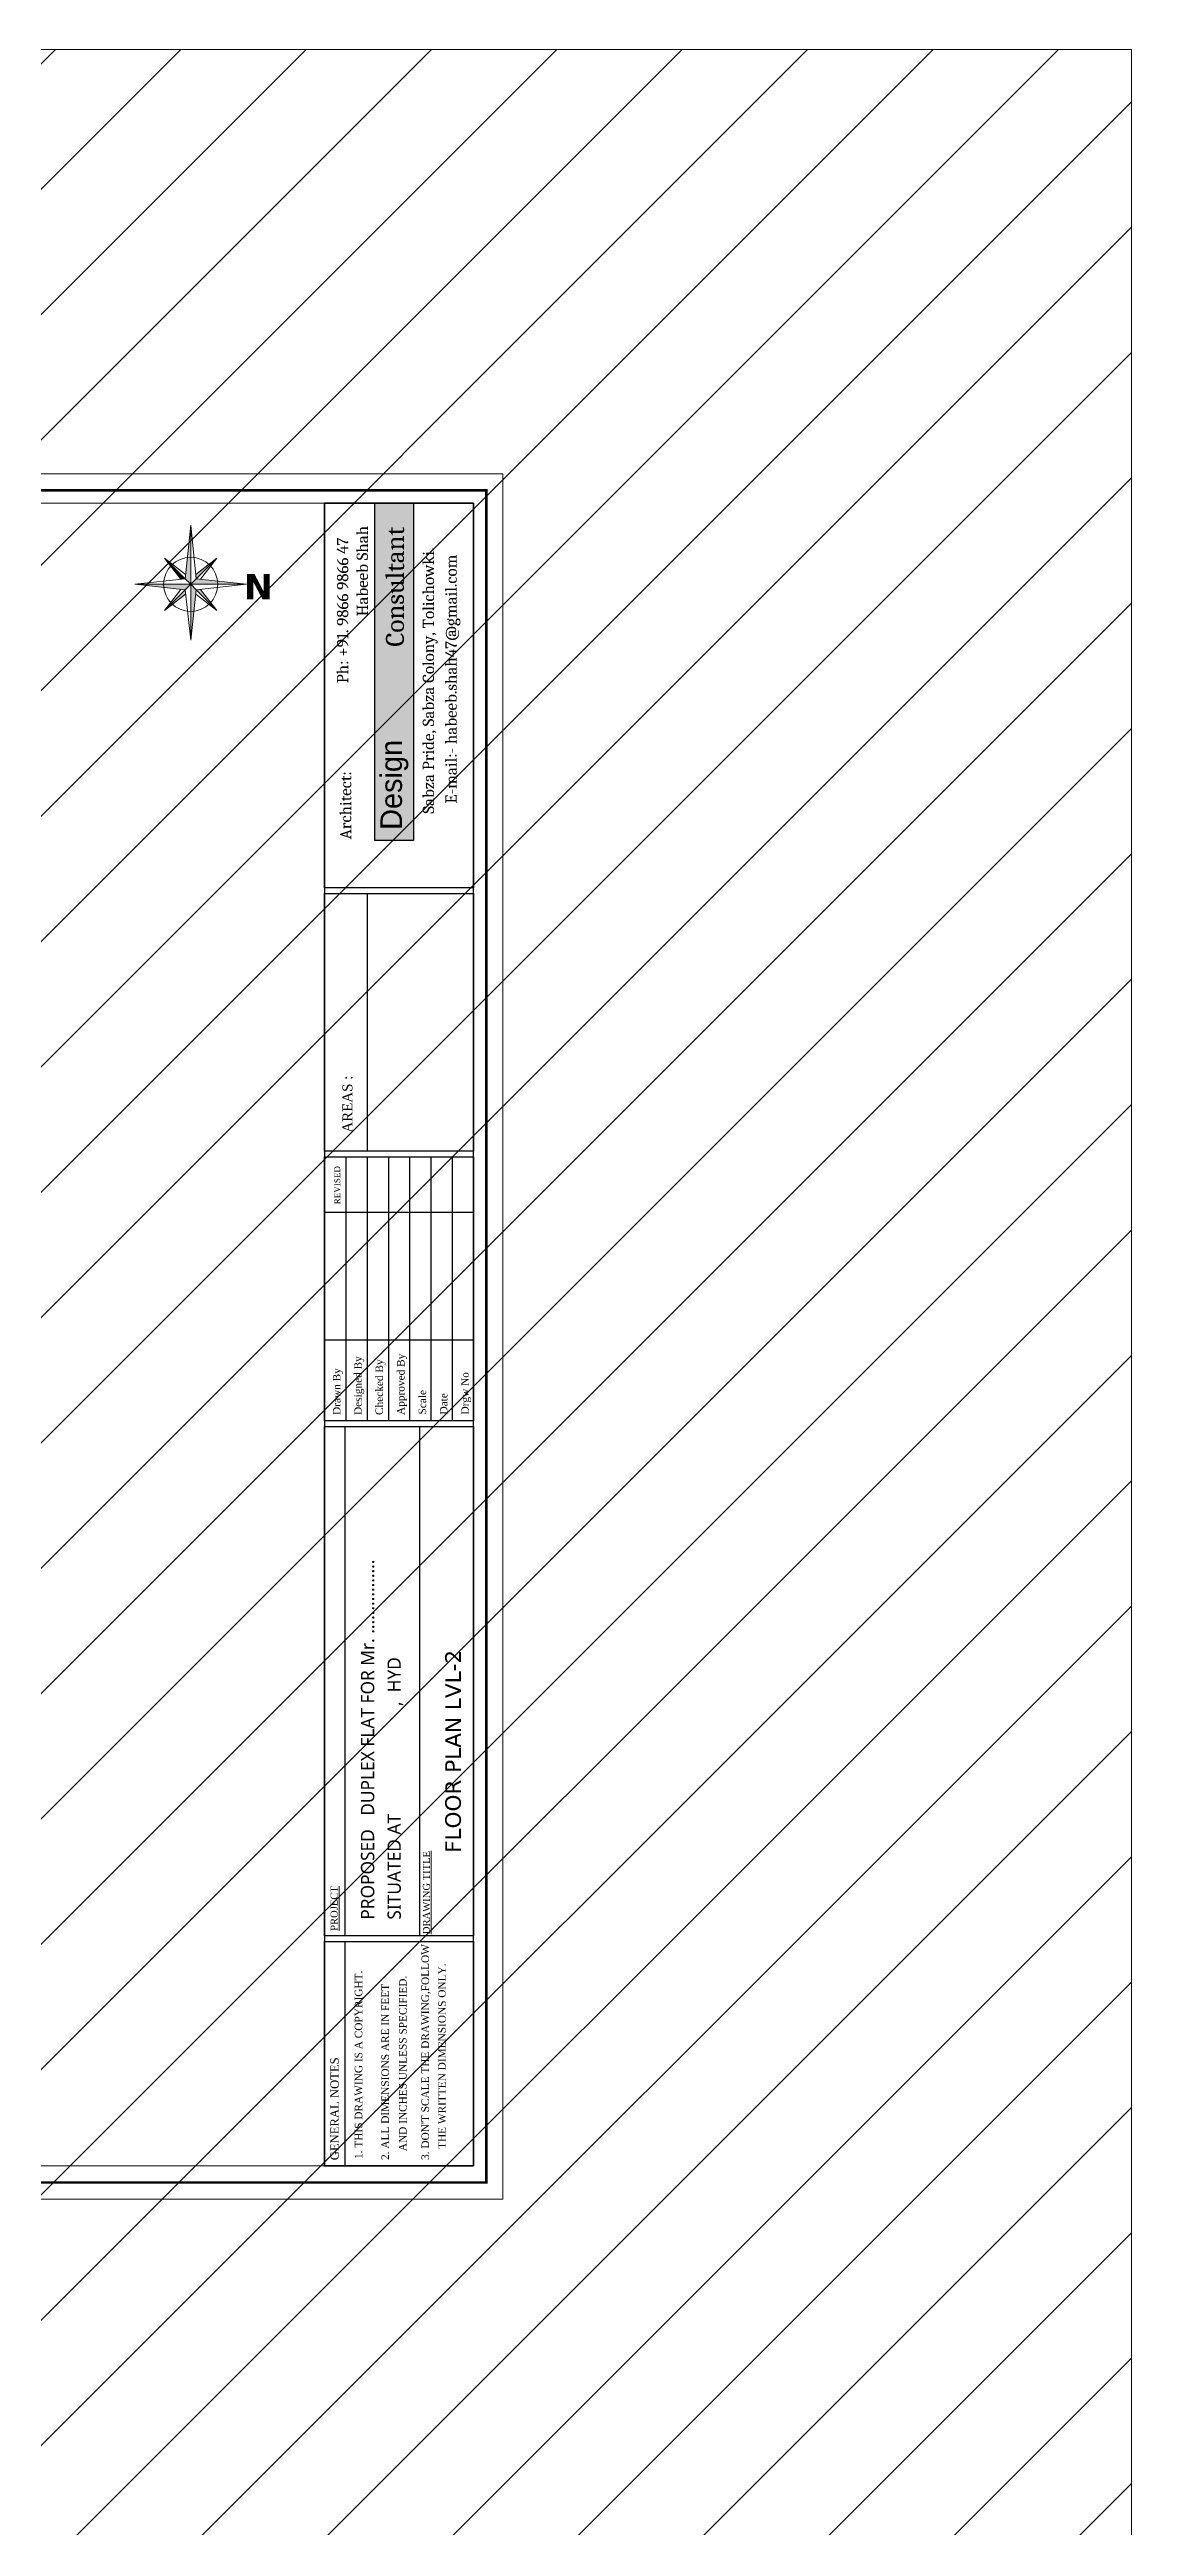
# Model space of a CAD drawing. Header units: inches. Extents: x -179 to 4134, y -2155 to 815.
# Drawn here: x 1710 to 2098, y -73 to 815 of the extents above; entities that cross this region are included whole.
import ezdxf
from ezdxf.enums import TextEntityAlignment as Align

# ---------------------------------------------------------------- set-up
doc = ezdxf.new("R2010")
doc.units = ezdxf.units.IN
doc.header["$LTSCALE"] = 5
doc.layers.add('text', color=7, linetype='Continuous', lineweight=5)
doc.layers.add('title', color=7, linetype='Continuous', lineweight=5)
doc.styles.add('Cambria', font='Cambria.ttf', dxfattribs={"height": 5})
doc.styles.add('OPTIMA', font='vinet.ttf')
doc.styles.add('raj', font='times.ttf')
doc.styles.add('TNR', font='trebuc.ttf')

msp = doc.modelspace()

# ---------------------------------------------------------------- hatches: boundary and pattern name
at = {"lineweight": 15, "ltscale": 0.25, "transparency": 33554687}
h = msp.add_hatch(dxfattribs=at)
h.set_pattern_fill('ANSI31', color=256, scale=10)
h.paths.add_polyline_path([(-179.41, 814.5), (2097.9, 814.5), (2097.9, -2154.98), (-179.41, -2154.98)])
at = {"layer": 'text'}
h = msp.add_hatch(color=252, dxfattribs=at)
h.dxf.hatch_style = 1
h.paths.add_polyline_path([(1826.91, 531.2), (1826.91, 652.02), (1840.82, 652.02), (1840.82, 531.2)])
at = {"layer": 'title'}
h = msp.add_hatch(color=5, dxfattribs=at)
h.paths.add_polyline_path([(1760.99, 622.94), (1758.99, 620.94), (1741.02, 622.94)])
h.paths.add_polyline_path([(1758.99, 620.94), (1759.15, 619.45), (1751.58, 613.53)])
h.paths.add_polyline_path([(1760.99, 622.94), (1762.98, 620.94), (1760.99, 602.97)])
h.paths.add_polyline_path([(1762.98, 620.94), (1764.47, 621.11), (1770.4, 613.53)])
h.paths.add_polyline_path([(1760.99, 622.94), (1762.98, 624.93), (1780.95, 622.94)])
h.paths.add_polyline_path([(1762.98, 624.93), (1762.82, 626.42), (1770.4, 632.35)])
h.paths.add_polyline_path([(1760.99, 644.11), (1760.99, 622.94), (1758.99, 624.93)])
msp.add_hatch(color=256, dxfattribs=at).paths.add_polyline_path([(1758.99, 624.93), (1757.5, 624.77), (1751.58, 632.35)])

# ---------------------------------------------------------------- linework, layer by layer
at = {"lineweight": 15, "ltscale": 0.25}
msp.add_lwpolyline([(-179.41, 814.5), (2097.9, 814.5), (2097.9, -2154.98), (-179.41, -2154.98)], close=True, dxfattribs=at)
msp.add_lwpolyline([(1826.91, 531.2), (1826.91, 652.02), (1840.82, 652.02), (1840.82, 531.2)], close=True)
at = {"layer": 'title'}
for p, q in [((1758.99, 624.93), (1760.99, 644.11)), ((1762.98, 624.93), (1760.99, 644.11)), ((1760.99, 622.94), (1760.99, 644.11)), ((1751.58, 632.35), (1757.5, 624.77)), ((1751.58, 632.35), (1759.15, 626.42)), ((1758.99, 624.93), (1751.58, 632.35)), ((1760.99, 622.94), (1770.4, 632.35)), ((1770.4, 632.35), (1762.82, 626.42)), ((1770.4, 632.35), (1764.47, 624.77)), ((1741.02, 622.94), (1758.99, 624.93)), ((1760.99, 622.94), (1741.02, 622.94)), ((1741.02, 622.94), (1758.99, 620.94)), ((1751.58, 613.53), (1757.5, 621.11)), ((1758.99, 624.93), (1760.99, 622.94)), ((1758.99, 620.94), (1760.99, 622.94)), ((1760.99, 622.94), (1762.98, 624.93)), ((1760.99, 622.94), (1780.95, 622.94)), ((1760.99, 622.94), (1760.99, 602.97)), ((1762.98, 620.94), (1760.99, 622.94)), ((1762.98, 624.93), (1780.95, 622.94)), ((1762.98, 620.94), (1780.95, 622.94)), ((1770.4, 613.53), (1764.47, 621.11)), ((1758.99, 620.94), (1751.58, 613.53)), ((1751.58, 613.53), (1759.15, 619.45)), ((1760.99, 602.97), (1758.99, 620.94)), ((1760.99, 602.97), (1762.98, 620.94)), ((1770.4, 613.53), (1762.82, 619.45)), ((1762.98, 620.94), (1770.4, 613.53))]:
    msp.add_line(p, q, dxfattribs=at)
at = {"layer": 'title', "lineweight": 25}
for p, q in [((1824.15, 512.22), (1824.15, 419.84)), ((1816.53, 417.84), (1816.53, 323.25)), ((1824.15, 417.84), (1824.15, 323.25)), ((1831.77, 417.84), (1831.77, 323.25)), ((1839.4, 417.84), (1839.4, 323.25)), ((1847.02, 417.84), (1847.02, 323.25)), ((1854.64, 417.84), (1854.64, 323.25)), ((1809, 398.05), (1862.35, 398.05)), ((1808.91, 352.28), (1862.26, 352.28))]:
    msp.add_line(p, q, dxfattribs=at)
at = {"layer": 'title', "linetype": 'Continuous', "lineweight": -3}
for p, q in [((1816.3, 138.82), (1816.3, 321.25)), ((1843.09, 138.82), (1843.09, 321.25)), ((1816.3, 56.44), (1816.3, 136.82))]:
    msp.add_line(p, q, dxfattribs=at)
at = {"layer": 'title'}
for points in [[(1872.78, 44.55), (1872.78, 662.54), (998.77, 662.54), (998.77, 44.55)], [(1862.26, 652.02), (1009.28, 652.02), (1009.28, 56.44), (1862.26, 56.44)]]:
    msp.add_lwpolyline(points, close=True, dxfattribs=at)
at = {"layer": 'title', "color": 7, "linetype": 'Continuous', "const_width": 0.902}
msp.add_lwpolyline([(1866.85, 656.61), (1004.7, 656.61), (1004.7, 50.48), (1866.85, 50.48)], close=True, dxfattribs=at)
at = {"layer": 'title', "lineweight": -3}
for points in [[(1808.91, 514.23), (1808.91, 652.02), (1862.26, 652.02), (1862.26, 514.23)], [(1808.91, 652.02), (1808.91, 56.44), (1862.26, 56.44), (1862.26, 652.02)], [(1808.91, 419.84), (1808.91, 512.22), (1862.26, 512.22), (1862.26, 419.84)], [(1808.91, 323.25), (1808.91, 417.84), (1862.26, 417.84), (1862.26, 323.25)]]:
    msp.add_lwpolyline(points, close=True, dxfattribs=at)
at = {"layer": 'title', "linetype": 'Continuous', "lineweight": -3}
for points in [[(1808.91, 138.82), (1808.91, 321.25), (1862.26, 321.25), (1862.26, 138.82)], [(1808.91, 56.44), (1808.91, 136.82), (1862.26, 136.82), (1862.26, 56.44)]]:
    msp.add_lwpolyline(points, close=True, dxfattribs=at)
at = {"layer": 'title'}
msp.add_circle((1760.99, 622.94), 9.69, dxfattribs=at)

# ---------------------------------------------------------------- texts
at = {"layer": 'title', "style": 'Cambria'}
for s, height, p in [('Ph: +91. 9866 9866 47', 4.0503, (1817.41, 587.48)), ('Habeeb Shah', 4.0503, (1824.47, 611.45)), ('Consultant ', 6.449, (1837.37, 600.62)), ('Sabza Pride, Sabza Colony, Tolichowki.', 4.0503, (1848.14, 540.78)), ('E-mail:- habeeb.shah47@gmail.com', 4.0503, (1856.26, 544.38)), ('Architect:', 4.05, (1818.48, 531.58))]:
    msp.add_text(s, height=height, rotation=90, dxfattribs=at).set_placement(p)
at = {"layer": 'title', "color": 1, "style": 'OPTIMA'}
msp.add_text('Design', height=7.739, rotation=90, dxfattribs=at).set_placement((1836.66, 534.98))
at = {"layer": 'title', "style": 'raj'}
for s, height, p in [('AREAS :', 3.55, (1815.35, 426.54)), ('REVISED', 2.148, (1812.38, 400.86)), ('Designed By', 2.6844, (1819.56, 325.39)), ('Approved By', 2.6844, (1834.88, 325.39)), ('Drawn By', 2.684, (1811.94, 325.39)), ('Checked By', 2.684, (1827.18, 325.39)), ('Drgw No', 2.684, (1857.87, 325.56)), ('Scale ', 2.684, (1842.62, 325.56)), ('Date', 2.684, (1850.25, 325.56))]:
    msp.add_text(s, height=height, rotation=90, dxfattribs=at).set_placement(p, align=Align.TOP_LEFT)
at = {"layer": 'title', "attachment_point": 3, "line_spacing_factor": 1.200437, "style": 'TNR'}
for s, insert, char_height, width, rotation in [('\\pxql;{\\fVerdana|b1|i0|c0|p34;\\C1;N}', (1494.63, 617.58), 9.0861, 295.8367, 180), ('\\pxql;PROPOSED   DUPLEX FLAT FOR Mr. ................ \\PSITUATED AT                        ,  HYD', (1821.96, 319.27), 4.7571, 174.6611, 90)]:
    msp.add_mtext(s, dxfattribs=dict(at, insert=insert, char_height=char_height, width=width, rotation=rotation))
at = {"layer": 'title', "lineweight": 15, "insert": (1852.13, 163.64), "char_height": 5.6233, "width": 237.7109, "attachment_point": 1, "rotation": 90, "line_spacing_factor": 0.80054, "style": 'raj'}
msp.add_mtext('{\\fVerdana|b0|i0|c0|p34;  FLOOR PLAN LVL-2}', dxfattribs=at)
at = {"layer": 'title', "linetype": 'Continuous', "attachment_point": 2, "rotation": 90, "style": 'raj'}
for s, insert, char_height, width in [('\\A1;\\pxql;{\\LDRAWING TITLE}', (1844.13, 168.84), 2.5122, 58.8322), ('\\A1;\\pxql;{\\LPROJECT}', (1811.1, 170.01), 2.5122, 58.8322), ('\\A1;\\pxql;GENERAL NOTES', (1811.03, 93.55), 2.9984, 70.2183)]:
    msp.add_mtext(s, dxfattribs=dict(at, insert=insert, char_height=char_height, width=width))
at = {"layer": 'title', "char_height": 2.6844, "attachment_point": 1, "rotation": 90, "style": 'raj'}
for s, insert, width in [("\\A1;3. DON'T SCALE THE DRAWING,FOLLOW ", (1843.64, 58.54), 143.3386), ('\\A1;{\\fTimes New Roman|b0|i0|c0|p18;1. THIS DRAWING IS A COPYRIGHT.}', (1819.75, 58.88), 118.8722), ('\\A1;AND INCHES UNLESS SPECIFIED.', (1835.61, 61.67), 143.3386), ('\\A1;THE WRITTEN DIMENSIONS ONLY. ', (1849.62, 62.48), 143.3386), ('\\A1;2. ALL DIMENSIONS ARE IN FEET ', (1829.3, 58.54), 132.402)]:
    msp.add_mtext(s, dxfattribs=dict(at, insert=insert, width=width))

doc.saveas('drawing.dxf')
